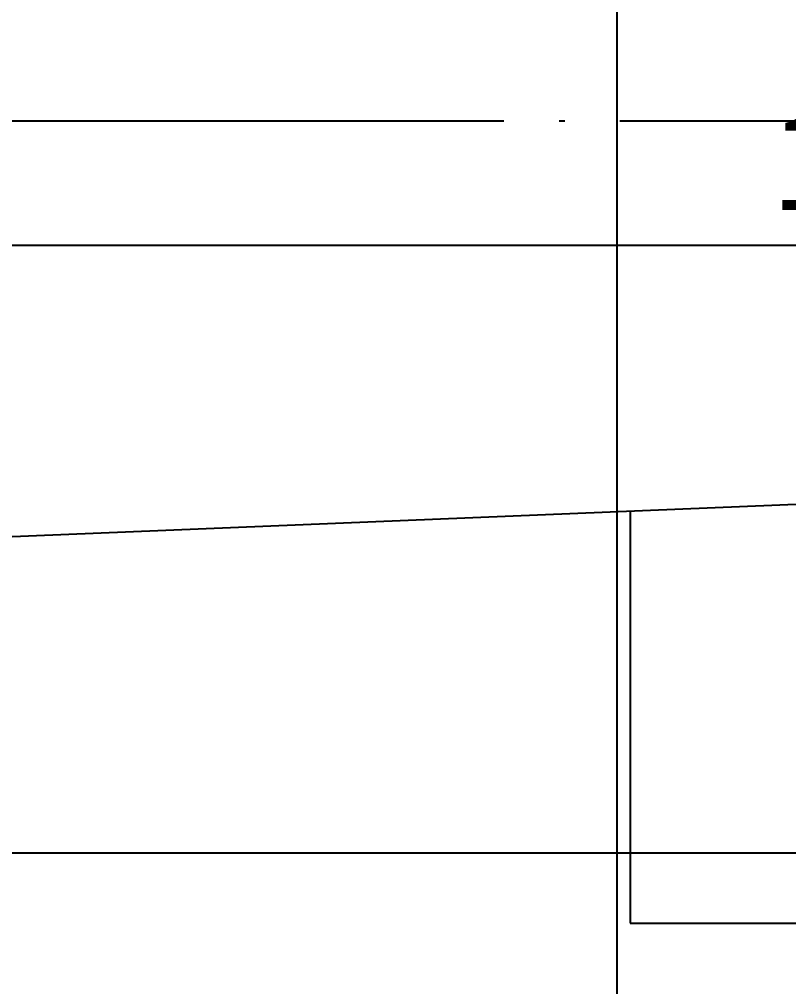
# Model space of a CAD drawing. Extents: x -170 to 1091, y -90 to 504.
# Drawn here: x 278.34 to 306.21, y -4.84 to 30.19 of the extents above; entities that cross this region are included whole.
import ezdxf

# ---------------------------------------------------------------- set-up
doc = ezdxf.new("R2010")
doc.units = 0
doc.header["$LTSCALE"] = 1000
doc.linetypes.add('DOTE', pattern=[2.42, 2, -0.2, 0.02, -0.2])
for name, color, linetype in [('DIM_LEAD', 3, 'CONTINUOUS'), ('DIM_SYMB', 3, 'CONTINUOUS'), ('DOTE', 1, 'DOTE'), ('PUB_TEXT', 7, 'CONTINUOUS'), ('road', 2, 'CONTINUOUS'), ('方格网', 6, 'CONTINUOUS'), ('选址蓝线', 5, 'CONTINUOUS')]:
    doc.layers.add(name, color=color, linetype=linetype)
doc.styles.get("Standard").update_dxf_attribs({"font": '', "width": 0.75})
doc.styles.get('STANDARD').set_extended_font_data('SimSun')

msp = doc.modelspace()

# ---------------------------------------------------------------- linework, layer by layer
at = {"layer": 'DIM_LEAD', "linetype": 'Continuous'}
for p, q in [((300.47014, 12.37471), (300.47014, -2.5374)), ((300.47014, -2.5374), (341.064, -2.5374))]:
    msp.add_line(p, q, dxfattribs=at)
at = {"layer": 'DIM_SYMB', "linetype": 'Continuous'}
msp.add_lwpolyline([(303.42146, 26.5, 0, 0, 0), (314.48793, 26.5, 0.8, 0, 0), (317.48793, 26.5, 0, 0, 0)], format="xyseb", dxfattribs=at)
at = {"layer": 'DOTE', "ltscale": 0.01}
msp.add_line((489.5, 26.5), (-2.5, 26.5), dxfattribs=at)
at = {"layer": 'road', "linetype": 'Continuous'}
msp.add_line((495.5, 22), (-8.5, 22), dxfattribs=at)
at = {"layer": '方格网', "color": 6, "linetype": 'Continuous'}
for p, q in [((300, -54.65023), (300, 494.06478)), ((850.549, 0), (-76.88164, 0))]:
    msp.add_line(p, q, dxfattribs=at)
at = {"layer": '选址蓝线', "color": 5, "linetype": 'Continuous', "flags": 128}
msp.add_lwpolyline([(26.19028, 286.22262), (23.56821, 434.44816), (400.99488, 434.45822), (410.69968, 16.91446), (0, 0), (-0.94049, 285.18659)], close=True, dxfattribs=at)

# ---------------------------------------------------------------- texts
at = {"layer": 'PUB_TEXT', "linetype": 'Continuous', "width": 0.75}
msp.add_text('115.0m', height=3.5, dxfattribs=at).set_placement((305.75458, 23.29068))

doc.saveas('drawing.dxf')
